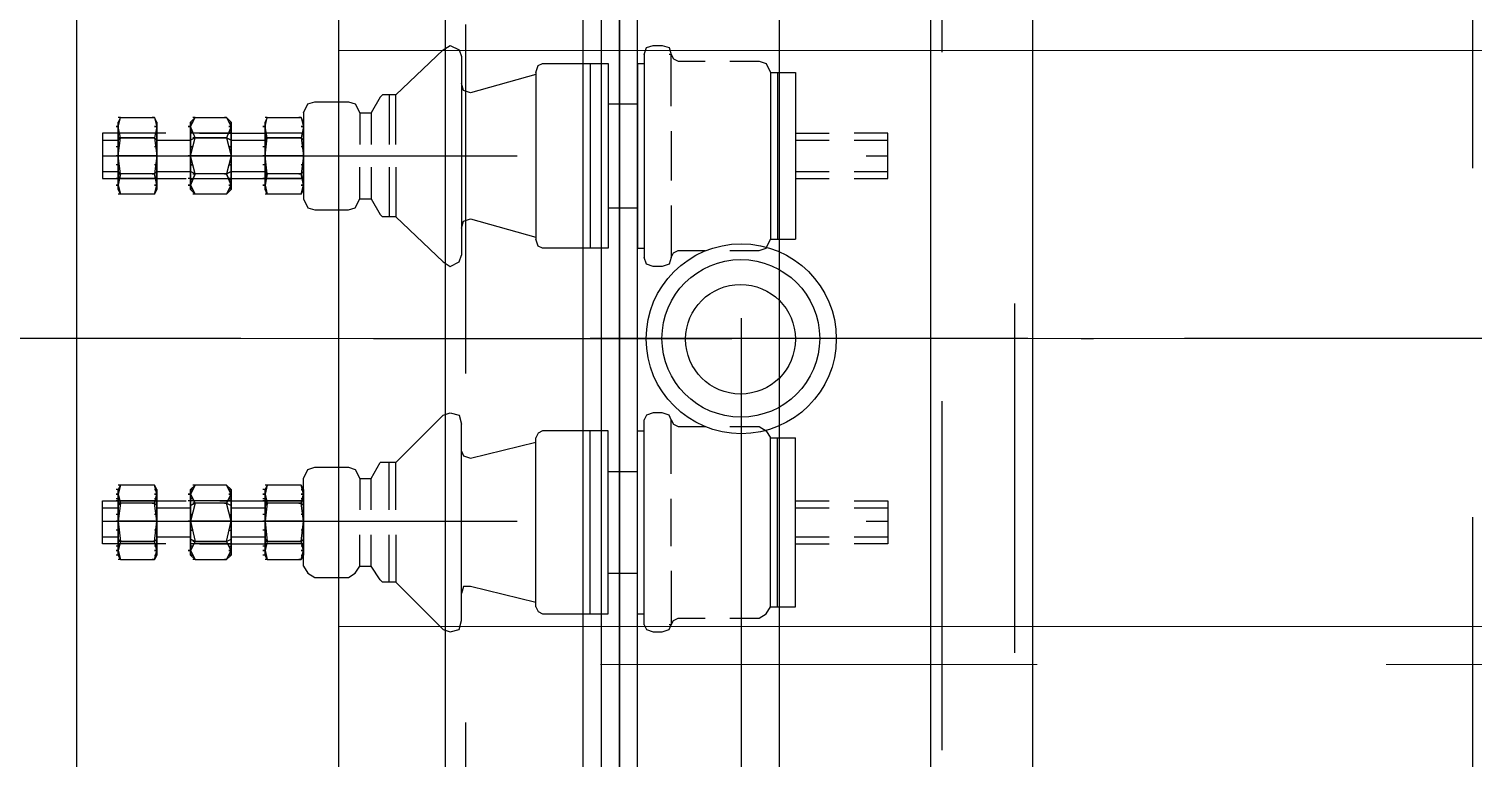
# Model space of a CAD drawing. Header units: metres. Extents: x 531759 to 532310, y 2675082 to 2675319.
# Drawn here: x 532013.5117 to 532013.9251, y 2675213.8782 to 2675214.0872 of the extents above; entities that cross this region are included whole.
import ezdxf

# ---------------------------------------------------------------- set-up
doc = ezdxf.new("R2010")
doc.units = ezdxf.units.M
doc.header["$MEASUREMENT"] = 0
for name, pattern in [('CENTER2', [1.125, 0.75, -0.125, 0.125, -0.125]), ('HIDDEN', [0.375, 0.25, -0.125]), ('PDF_IMPORT', [1, 0.8, -0.2])]:
    doc.linetypes.add(name, pattern=pattern)
doc.layers.add('IDT', color=7, linetype='Continuous')

# ---------------------------------------------------------------- blocks, each defined once
blk = doc.blocks.new('IDT')
at = {"layer": 'IDT', "color": 7}
blk.add_line((27.40598, 20.86041), (27.40598, 21.66041), dxfattribs=at)
at = {"layer": 'IDT', "color": 0, "linetype": 'PDF_IMPORT', "lineweight": 25, "ltscale": 0.153333}
blk.add_line((27.0063, 20.86626), (27.0063, 21.65456), dxfattribs=at)
at = {"layer": 'IDT', "color": 0, "lineweight": 25}
for p, q in [((27.20467, 21.62419), (27.20467, 20.89662)), ((27.16138, 21.5809), (27.16138, 20.93992)), ((27.24538, 21.5053), (27.24538, 21.01616)), ((27.25055, 21.01616), (27.25055, 21.5053)), ((27.25055, 21.5053), (27.25055, 21.01616)), ((27.25572, 21.01616), (27.25572, 21.5053)), ((27.25572, 21.01616), (27.25572, 21.5053)), ((27.26089, 21.5053), (27.26089, 21.01616)), ((27.16138, 21.47364), (27.16138, 21.04718)), ((27.1323, 21.05041), (27.1323, 21.47041)), ((27.3003, 21.47041), (27.3003, 21.05041)), ((27.23633, 21.34376), (27.23569, 21.34247)), ((27.23827, 21.34441), (27.23633, 21.34376)), ((27.24086, 21.34441), (27.23827, 21.34441)), ((27.24279, 21.34376), (27.24086, 21.34441)), ((27.24344, 21.34247), (27.24279, 21.34376)), ((27.29642, 21.34376), (27.29578, 21.34118)), ((27.29901, 21.34441), (27.29642, 21.34376)), ((27.30095, 21.34376), (27.29901, 21.34441)), ((27.31452, 21.33019), (27.30095, 21.34376)), ((27.20855, 21.33924), (27.20726, 21.3373)), ((27.21049, 21.34053), (27.20855, 21.33924)), ((27.21889, 21.34053), (27.21049, 21.34053)), ((27.23375, 21.34053), (27.22599, 21.34053)), ((27.23504, 21.34118), (27.23375, 21.34053)), ((27.23569, 21.34247), (27.23504, 21.34118)), ((27.23569, 21.34247), (27.23633, 21.34247)), ((27.23569, 21.32696), (27.23569, 21.34247)), ((27.24538, 21.33924), (27.24344, 21.33924)), ((27.27252, 21.33924), (27.25378, 21.33924)), ((27.27381, 21.33859), (27.27252, 21.33924)), ((27.20726, 21.3373), (27.20015, 21.3373)), ((27.27446, 21.3373), (27.27381, 21.33859)), ((27.27446, 21.33601), (27.29319, 21.33149)), ((27.29319, 21.33149), (27.29513, 21.33149)), ((27.29513, 21.33149), (27.29578, 21.33342)), ((27.25378, 21.32761), (27.24538, 21.32761)), ((27.31452, 21.31662), (27.31452, 21.33019)), ((27.31452, 21.33019), (27.31839, 21.33019)), ((27.31646, 21.33019), (27.31646, 21.31662)), ((27.31839, 21.33019), (27.31904, 21.32955)), ((27.31904, 21.32955), (27.32162, 21.32567)), ((27.32615, 21.32761), (27.32486, 21.32567)), ((27.32809, 21.3289), (27.32615, 21.32761)), ((27.33778, 21.3289), (27.32809, 21.3289)), ((27.33972, 21.32761), (27.33778, 21.3289)), ((27.34101, 21.32567), (27.33972, 21.32761)), ((27.32162, 21.32567), (27.32162, 21.31662)), ((27.32486, 21.32567), (27.32162, 21.32567)), ((27.32486, 21.32567), (27.32486, 21.31662)), ((27.34101, 21.32567), (27.34101, 21.31662)), ((27.34101, 21.32244), (27.34166, 21.32373)), ((27.34166, 21.32373), (27.34101, 21.32115)), ((27.34166, 21.32373), (27.34101, 21.32115)), ((27.34166, 21.32244), (27.34101, 21.32244)), ((27.34101, 21.32115), (27.34101, 21.32244)), ((27.34101, 21.32244), (27.34101, 21.32115)), ((27.35135, 21.32373), (27.34166, 21.32373)), ((27.34166, 21.32373), (27.3423, 21.32373)), ((27.35199, 21.32115), (27.35135, 21.32373)), ((27.35199, 21.32115), (27.35135, 21.32373)), ((27.35135, 21.32373), (27.35199, 21.32244)), ((27.35135, 21.32373), (27.35199, 21.32373)), ((27.35199, 21.32244), (27.35264, 21.32244)), ((27.35199, 21.32115), (27.35199, 21.32244)), ((27.35199, 21.32244), (27.35199, 21.32115)), ((27.36169, 21.32244), (27.36298, 21.32373)), ((27.36298, 21.32373), (27.36169, 21.32115)), ((27.36298, 21.32373), (27.36169, 21.32115)), ((27.36169, 21.32244), (27.36233, 21.32244)), ((27.36233, 21.32244), (27.36169, 21.32244)), ((27.36169, 21.32115), (27.36169, 21.32244)), ((27.36169, 21.32244), (27.36169, 21.32115)), ((27.37202, 21.32373), (27.36298, 21.32373)), ((27.36298, 21.32373), (27.36362, 21.32373)), ((27.37332, 21.32115), (27.37202, 21.32373)), ((27.37332, 21.32115), (27.37202, 21.32373)), ((27.37202, 21.32373), (27.37332, 21.32244)), ((27.37202, 21.32373), (27.37267, 21.32373)), ((27.37332, 21.32244), (27.37267, 21.32244)), ((27.37267, 21.32244), (27.37332, 21.32244)), ((27.37332, 21.32115), (27.37332, 21.32244)), ((27.37332, 21.32244), (27.37332, 21.32115)), ((27.38301, 21.32244), (27.38365, 21.32373)), ((27.38365, 21.32373), (27.38301, 21.32115)), ((27.38365, 21.32373), (27.38301, 21.32115)), ((27.38366, 21.32244), (27.38301, 21.32244)), ((27.38301, 21.32115), (27.38301, 21.32244)), ((27.38301, 21.32244), (27.38301, 21.32115)), ((27.38365, 21.32373), (27.3843, 21.32373)), ((27.39335, 21.32373), (27.38365, 21.32373)), ((27.39399, 21.32115), (27.39335, 21.32373)), ((27.39399, 21.32115), (27.39335, 21.32373)), ((27.39335, 21.32373), (27.39399, 21.32244)), ((27.39335, 21.32373), (27.39399, 21.32373)), ((27.39399, 21.32244), (27.39464, 21.32244)), ((27.39399, 21.32115), (27.39399, 21.32244)), ((27.39399, 21.32244), (27.39399, 21.32115)), ((27.17366, 21.30693), (27.17366, 21.31921)), ((27.17366, 21.31921), (27.18335, 21.31921)), ((27.20015, 21.31921), (27.19046, 21.31921)), ((27.23569, 21.31986), (27.23569, 21.30629)), ((27.34101, 21.32115), (27.34166, 21.31856)), ((27.34101, 21.32115), (27.34166, 21.31856)), ((27.34101, 21.31792), (27.34101, 21.32115)), ((27.34101, 21.32115), (27.34101, 21.31792)), ((27.34166, 21.32115), (27.34101, 21.32115)), ((27.34101, 21.32115), (27.34166, 21.32115)), ((27.34101, 21.31986), (27.34166, 21.31986)), ((27.34101, 21.31986), (27.34166, 21.31986)), ((27.34101, 21.31921), (27.34101, 21.31856)), ((27.34101, 21.31856), (27.34101, 21.31921)), ((27.34101, 21.31921), (27.35199, 21.31921)), ((27.34166, 21.31856), (27.34101, 21.31275)), ((27.34166, 21.31856), (27.34101, 21.31275)), ((27.34101, 21.31856), (27.34101, 21.31598)), ((27.34101, 21.31598), (27.34101, 21.31856)), ((27.34166, 21.31856), (27.34101, 21.31792)), ((27.34166, 21.31856), (27.34101, 21.31792)), ((27.34166, 21.31856), (27.35135, 21.31856)), ((27.35135, 21.31856), (27.34166, 21.31856)), ((27.3423, 21.31856), (27.34166, 21.31856)), ((27.34166, 21.31856), (27.3423, 21.31856)), ((27.35135, 21.31856), (27.35199, 21.32115)), ((27.35135, 21.31856), (27.35199, 21.32115)), ((27.35199, 21.31275), (27.35135, 21.31856)), ((27.35199, 21.31275), (27.35135, 21.31856)), ((27.35199, 21.31792), (27.35135, 21.31856)), ((27.35135, 21.31856), (27.35199, 21.31792)), ((27.35135, 21.31856), (27.35199, 21.31856)), ((27.35135, 21.31856), (27.35199, 21.31856)), ((27.35199, 21.32115), (27.35199, 21.31792)), ((27.35199, 21.31792), (27.35199, 21.32115)), ((27.35264, 21.32115), (27.35199, 21.32115)), ((27.35199, 21.32115), (27.35264, 21.32115)), ((27.35199, 21.31986), (27.35264, 21.31986)), ((27.35199, 21.31986), (27.35264, 21.31986)), ((27.37073, 21.31921), (27.35199, 21.31921)), ((27.35199, 21.31856), (27.35199, 21.31921)), ((27.35199, 21.31921), (27.35199, 21.31856)), ((27.35199, 21.31598), (27.35199, 21.31856)), ((27.35199, 21.31856), (27.35199, 21.31598)), ((27.36169, 21.32115), (27.36298, 21.31856)), ((27.36169, 21.32115), (27.36298, 21.31856)), ((27.36169, 21.31792), (27.36169, 21.32115)), ((27.36169, 21.32115), (27.36169, 21.31792)), ((27.36233, 21.32115), (27.36169, 21.32115)), ((27.36169, 21.32115), (27.36233, 21.32115)), ((27.36233, 21.31986), (27.36169, 21.31986)), ((27.36233, 21.31986), (27.36169, 21.31986)), ((27.36169, 21.31921), (27.36169, 21.31856)), ((27.36169, 21.31856), (27.36169, 21.31921)), ((27.36169, 21.31921), (27.37332, 21.31921)), ((27.36298, 21.31856), (27.36169, 21.31275)), ((27.36298, 21.31856), (27.36169, 21.31275)), ((27.36169, 21.31856), (27.36169, 21.31598)), ((27.36169, 21.31598), (27.36169, 21.31856)), ((27.36298, 21.31856), (27.36169, 21.31792)), ((27.36298, 21.31856), (27.36169, 21.31792)), ((27.36298, 21.31856), (27.37202, 21.31856)), ((27.37202, 21.31856), (27.36298, 21.31856)), ((27.36362, 21.31856), (27.36298, 21.31856)), ((27.36298, 21.31856), (27.36362, 21.31856)), ((27.37202, 21.31856), (27.37332, 21.32115)), ((27.37202, 21.31856), (27.37332, 21.32115)), ((27.37332, 21.31275), (27.37202, 21.31856)), ((27.37332, 21.31275), (27.37202, 21.31856)), ((27.37332, 21.31792), (27.37202, 21.31856)), ((27.37202, 21.31856), (27.37332, 21.31792)), ((27.37202, 21.31856), (27.37267, 21.31856)), ((27.37202, 21.31856), (27.37267, 21.31856)), ((27.37267, 21.31986), (27.37332, 21.31986)), ((27.37267, 21.31986), (27.37332, 21.31986)), ((27.37332, 21.32115), (27.37332, 21.31792)), ((27.37332, 21.31792), (27.37332, 21.32115)), ((27.37396, 21.32115), (27.37332, 21.32115)), ((27.37332, 21.32115), (27.37396, 21.32115)), ((27.37332, 21.31856), (27.37332, 21.31921)), ((27.37332, 21.31921), (27.37332, 21.31856)), ((27.37332, 21.31598), (27.37332, 21.31856)), ((27.37332, 21.31856), (27.37332, 21.31598)), ((27.38042, 21.31921), (27.39852, 21.31921)), ((27.38301, 21.32115), (27.38365, 21.31856)), ((27.38301, 21.32115), (27.38365, 21.31856)), ((27.38301, 21.31792), (27.38301, 21.32115)), ((27.38301, 21.32115), (27.38301, 21.31792)), ((27.38365, 21.32115), (27.38301, 21.32115)), ((27.38301, 21.32115), (27.38365, 21.32115)), ((27.38301, 21.31986), (27.38365, 21.31986)), ((27.38301, 21.31986), (27.38366, 21.31986)), ((27.38301, 21.31921), (27.38301, 21.31856)), ((27.38301, 21.31856), (27.38301, 21.31921)), ((27.38301, 21.31921), (27.39399, 21.31921)), ((27.38365, 21.31856), (27.38301, 21.31275)), ((27.38365, 21.31856), (27.38301, 21.31275)), ((27.38301, 21.31856), (27.38301, 21.31598)), ((27.38301, 21.31598), (27.38301, 21.31856)), ((27.38365, 21.31856), (27.38301, 21.31792)), ((27.38366, 21.31856), (27.38301, 21.31792)), ((27.3843, 21.31856), (27.38365, 21.31856)), ((27.38365, 21.31856), (27.3843, 21.31856)), ((27.38365, 21.31856), (27.39335, 21.31856)), ((27.39335, 21.31856), (27.38365, 21.31856)), ((27.39335, 21.31856), (27.39399, 21.32115)), ((27.39335, 21.31856), (27.39399, 21.32115)), ((27.39399, 21.31275), (27.39335, 21.31856)), ((27.39399, 21.31275), (27.39335, 21.31856)), ((27.39399, 21.31792), (27.39335, 21.31856)), ((27.39335, 21.31856), (27.39399, 21.31792)), ((27.39335, 21.31856), (27.39399, 21.31856)), ((27.39335, 21.31856), (27.39399, 21.31856)), ((27.39399, 21.32115), (27.39399, 21.31792)), ((27.39399, 21.31792), (27.39399, 21.32115)), ((27.39464, 21.32115), (27.39399, 21.32115)), ((27.39399, 21.32115), (27.39464, 21.32115)), ((27.39399, 21.31986), (27.39464, 21.31986)), ((27.39399, 21.31986), (27.39464, 21.31986)), ((27.39399, 21.31856), (27.39399, 21.31921)), ((27.39399, 21.31921), (27.39399, 21.31856)), ((27.39399, 21.31598), (27.39399, 21.31856)), ((27.39399, 21.31856), (27.39399, 21.31598)), ((27.39852, 21.31921), (27.39852, 21.30693)), ((27.18335, 21.31727), (27.17366, 21.31727)), ((27.20015, 21.31727), (27.19046, 21.31727)), ((27.34101, 21.31275), (27.34101, 21.31792)), ((27.34101, 21.31792), (27.34101, 21.31275)), ((27.34101, 21.31598), (27.34101, 21.31275)), ((27.34101, 21.31275), (27.34101, 21.31598)), ((27.34101, 21.31533), (27.34166, 21.31533)), ((27.34101, 21.31533), (27.34166, 21.31533)), ((27.35199, 21.31792), (27.35199, 21.31275)), ((27.35199, 21.31275), (27.35199, 21.31792)), ((27.36169, 21.31727), (27.35199, 21.31727)), ((27.35199, 21.31275), (27.35199, 21.31598)), ((27.35199, 21.31598), (27.35199, 21.31275)), ((27.35199, 21.31533), (27.35264, 21.31533)), ((27.36169, 21.31275), (27.36169, 21.31792)), ((27.36169, 21.31792), (27.36169, 21.31275)), ((27.36169, 21.31598), (27.36169, 21.31275)), ((27.36169, 21.31275), (27.36169, 21.31598)), ((27.36233, 21.31533), (27.36169, 21.31533)), ((27.36233, 21.31533), (27.36169, 21.31533)), ((27.37267, 21.31533), (27.37332, 21.31533)), ((27.37332, 21.31533), (27.37267, 21.31533)), ((27.37332, 21.31792), (27.37332, 21.31275)), ((27.37332, 21.31275), (27.37332, 21.31792)), ((27.38301, 21.31727), (27.37332, 21.31727)), ((27.37332, 21.31275), (27.37332, 21.31598)), ((27.37332, 21.31598), (27.37332, 21.31275)), ((27.38301, 21.31275), (27.38301, 21.31792)), ((27.38301, 21.31792), (27.38301, 21.31275)), ((27.38301, 21.31598), (27.38301, 21.31275)), ((27.38301, 21.31275), (27.38301, 21.31598)), ((27.38301, 21.31533), (27.38365, 21.31533)), ((27.38301, 21.31533), (27.38366, 21.31533)), ((27.39399, 21.31792), (27.39399, 21.31275)), ((27.39399, 21.31275), (27.39399, 21.31792)), ((27.39852, 21.31727), (27.39399, 21.31727)), ((27.39399, 21.31275), (27.39399, 21.31598)), ((27.39399, 21.31598), (27.39399, 21.31275)), ((27.39399, 21.31533), (27.39464, 21.31533)), ((27.34101, 21.31275), (27.34166, 21.30758)), ((27.34101, 21.31275), (27.34166, 21.30758)), ((27.34101, 21.31275), (27.34101, 21.30822)), ((27.34101, 21.30822), (27.34101, 21.31275)), ((27.34101, 21.31275), (27.34101, 21.31016)), ((27.34101, 21.31016), (27.34101, 21.31275)), ((27.35199, 21.31275), (27.34101, 21.31275)), ((27.34101, 21.31275), (27.35199, 21.31275)), ((27.34166, 21.31275), (27.34101, 21.31275)), ((27.34101, 21.31275), (27.34166, 21.31275)), ((27.34101, 21.31081), (27.34166, 21.31081)), ((27.34101, 21.31081), (27.34166, 21.31081)), ((27.34101, 21.31016), (27.34101, 21.30758)), ((27.34101, 21.30758), (27.34101, 21.31016)), ((27.35135, 21.30758), (27.35199, 21.31275)), ((27.35135, 21.30758), (27.35199, 21.31275)), ((27.35199, 21.31275), (27.35199, 21.30822)), ((27.35199, 21.30822), (27.35199, 21.31275)), ((27.35199, 21.31016), (27.35199, 21.31275)), ((27.35199, 21.31275), (27.35199, 21.31016)), ((27.35199, 21.31275), (27.35264, 21.31275)), ((27.35199, 21.31081), (27.35264, 21.31081)), ((27.35199, 21.30758), (27.35199, 21.31016)), ((27.35199, 21.31016), (27.35199, 21.30758)), ((27.36169, 21.31275), (27.36298, 21.30758)), ((27.36169, 21.31275), (27.36298, 21.30758)), ((27.36169, 21.31275), (27.36169, 21.30822)), ((27.36169, 21.30822), (27.36169, 21.31275)), ((27.36169, 21.31275), (27.36169, 21.31016)), ((27.36169, 21.31016), (27.36169, 21.31275)), ((27.37332, 21.31275), (27.36169, 21.31275)), ((27.36169, 21.31275), (27.37332, 21.31275)), ((27.36233, 21.31275), (27.36169, 21.31275)), ((27.36169, 21.31275), (27.36233, 21.31275)), ((27.36233, 21.31081), (27.36169, 21.31081)), ((27.36233, 21.31081), (27.36169, 21.31081)), ((27.36169, 21.31016), (27.36169, 21.30758)), ((27.36169, 21.30758), (27.36169, 21.31016)), ((27.37202, 21.30758), (27.37332, 21.31275)), ((27.37202, 21.30758), (27.37332, 21.31275)), ((27.37267, 21.31081), (27.37332, 21.31081)), ((27.37332, 21.31081), (27.37267, 21.31081)), ((27.37332, 21.31275), (27.37332, 21.30822)), ((27.37332, 21.30822), (27.37332, 21.31275)), ((27.37332, 21.31016), (27.37332, 21.31275)), ((27.37332, 21.31275), (27.37332, 21.31016)), ((27.37332, 21.31275), (27.37396, 21.31275)), ((27.37332, 21.30758), (27.37332, 21.31016)), ((27.37332, 21.31016), (27.37332, 21.30758)), ((27.38301, 21.31275), (27.38365, 21.30758)), ((27.38301, 21.31275), (27.38365, 21.30758)), ((27.38301, 21.31275), (27.38301, 21.30822)), ((27.38301, 21.30822), (27.38301, 21.31275)), ((27.38301, 21.31275), (27.38301, 21.31016)), ((27.38301, 21.31016), (27.38301, 21.31275)), ((27.39399, 21.31275), (27.38301, 21.31275)), ((27.38301, 21.31275), (27.39399, 21.31275)), ((27.38365, 21.31275), (27.38301, 21.31275)), ((27.38301, 21.31275), (27.38365, 21.31275)), ((27.38301, 21.31081), (27.38365, 21.31081)), ((27.38301, 21.31081), (27.38366, 21.31081)), ((27.38301, 21.31016), (27.38301, 21.30758)), ((27.38301, 21.30758), (27.38301, 21.31016)), ((27.39335, 21.30758), (27.39399, 21.31275)), ((27.39335, 21.30758), (27.39399, 21.31275)), ((27.39399, 21.31275), (27.39399, 21.30822)), ((27.39399, 21.30822), (27.39399, 21.31275)), ((27.39399, 21.31016), (27.39399, 21.31275)), ((27.39399, 21.31275), (27.39399, 21.31016)), ((27.39399, 21.31275), (27.39464, 21.31275)), ((27.39399, 21.31081), (27.39464, 21.31081)), ((27.39399, 21.30758), (27.39399, 21.31016)), ((27.39399, 21.31016), (27.39399, 21.30758)), ((27.18335, 21.30887), (27.17366, 21.30887)), ((27.18335, 21.30693), (27.17366, 21.30693)), ((27.20015, 21.30887), (27.19046, 21.30887)), ((27.20015, 21.30693), (27.19046, 21.30693)), ((27.31452, 21.30952), (27.31452, 21.29595)), ((27.31646, 21.30952), (27.31646, 21.29595)), ((27.32162, 21.30952), (27.32162, 21.30047)), ((27.32486, 21.30047), (27.32486, 21.30952)), ((27.34101, 21.30952), (27.34101, 21.30047)), ((27.34101, 21.30822), (27.34101, 21.30499)), ((27.34101, 21.30499), (27.34101, 21.30822)), ((27.34166, 21.30758), (27.34101, 21.30822)), ((27.34166, 21.30758), (27.34101, 21.30822)), ((27.34166, 21.30758), (27.34101, 21.30499)), ((27.34101, 21.30499), (27.34166, 21.30758)), ((27.34101, 21.30758), (27.34101, 21.30693)), ((27.34101, 21.30693), (27.34101, 21.30758)), ((27.36492, 21.30693), (27.34101, 21.30693)), ((27.34101, 21.30693), (27.35199, 21.30693)), ((27.34101, 21.30693), (27.34166, 21.30693)), ((27.34101, 21.30629), (27.34166, 21.30629)), ((27.34101, 21.30629), (27.34166, 21.30629)), ((27.34166, 21.30758), (27.35135, 21.30758)), ((27.34166, 21.30758), (27.35135, 21.30758)), ((27.3423, 21.30758), (27.34166, 21.30758)), ((27.34166, 21.30758), (27.3423, 21.30758)), ((27.35199, 21.30822), (27.35135, 21.30758)), ((27.35135, 21.30758), (27.35199, 21.30822)), ((27.35199, 21.30499), (27.35135, 21.30758)), ((27.35135, 21.30758), (27.35199, 21.30499)), ((27.35135, 21.30758), (27.35199, 21.30758)), ((27.36169, 21.30887), (27.35199, 21.30887)), ((27.35199, 21.30822), (27.35199, 21.30499)), ((27.35199, 21.30499), (27.35199, 21.30822)), ((27.35199, 21.30693), (27.35199, 21.30758)), ((27.35199, 21.30758), (27.35199, 21.30693)), ((27.35199, 21.30693), (27.35264, 21.30693)), ((27.35199, 21.30629), (27.35264, 21.30629)), ((27.35199, 21.30629), (27.35264, 21.30629)), ((27.36169, 21.30822), (27.36169, 21.30499)), ((27.36169, 21.30499), (27.36169, 21.30822)), ((27.36298, 21.30758), (27.36169, 21.30822)), ((27.36298, 21.30758), (27.36169, 21.30822)), ((27.36298, 21.30758), (27.36169, 21.30499)), ((27.36169, 21.30499), (27.36298, 21.30758)), ((27.36169, 21.30758), (27.36169, 21.30693)), ((27.36169, 21.30693), (27.36169, 21.30758)), ((27.36169, 21.30693), (27.37332, 21.30693)), ((27.36169, 21.30693), (27.36233, 21.30693)), ((27.36233, 21.30629), (27.36169, 21.30629)), ((27.36233, 21.30629), (27.36169, 21.30629)), ((27.36298, 21.30758), (27.37202, 21.30758)), ((27.36298, 21.30758), (27.37202, 21.30758)), ((27.36362, 21.30758), (27.36298, 21.30758)), ((27.36298, 21.30758), (27.36362, 21.30758)), ((27.37332, 21.30822), (27.37202, 21.30758)), ((27.37202, 21.30758), (27.37332, 21.30822)), ((27.37332, 21.30499), (27.37202, 21.30758)), ((27.37202, 21.30758), (27.37332, 21.30499)), ((27.37202, 21.30758), (27.37267, 21.30758)), ((27.37267, 21.30629), (27.37332, 21.30629)), ((27.37267, 21.30629), (27.37332, 21.30629)), ((27.38301, 21.30887), (27.37332, 21.30887)), ((27.37332, 21.30822), (27.37332, 21.30499)), ((27.37332, 21.30499), (27.37332, 21.30822)), ((27.37332, 21.30693), (27.37332, 21.30758)), ((27.37332, 21.30758), (27.37332, 21.30693)), ((27.37332, 21.30693), (27.37396, 21.30693)), ((27.39852, 21.30693), (27.37461, 21.30693)), ((27.38301, 21.30822), (27.38301, 21.30499)), ((27.38301, 21.30499), (27.38301, 21.30822)), ((27.38365, 21.30758), (27.38301, 21.30822)), ((27.38366, 21.30758), (27.38301, 21.30822)), ((27.38365, 21.30758), (27.38301, 21.30499)), ((27.38301, 21.30499), (27.38365, 21.30758)), ((27.38301, 21.30758), (27.38301, 21.30693)), ((27.38301, 21.30693), (27.38301, 21.30758)), ((27.38301, 21.30693), (27.39399, 21.30693)), ((27.38301, 21.30693), (27.38365, 21.30693)), ((27.38301, 21.30629), (27.38365, 21.30629)), ((27.38301, 21.30629), (27.38366, 21.30629)), ((27.3843, 21.30758), (27.38365, 21.30758)), ((27.38365, 21.30758), (27.3843, 21.30758)), ((27.38365, 21.30758), (27.39335, 21.30758)), ((27.38365, 21.30758), (27.39335, 21.30758)), ((27.39399, 21.30822), (27.39335, 21.30758)), ((27.39335, 21.30758), (27.39399, 21.30822)), ((27.39399, 21.30499), (27.39335, 21.30758)), ((27.39335, 21.30758), (27.39399, 21.30499)), ((27.39335, 21.30758), (27.39399, 21.30758)), ((27.39852, 21.30887), (27.39399, 21.30887)), ((27.39399, 21.30822), (27.39399, 21.30499)), ((27.39399, 21.30499), (27.39399, 21.30822)), ((27.39399, 21.30693), (27.39399, 21.30758)), ((27.39399, 21.30758), (27.39399, 21.30693)), ((27.39399, 21.30693), (27.39464, 21.30693)), ((27.39399, 21.30629), (27.39464, 21.30629)), ((27.39399, 21.30629), (27.39464, 21.30629)), ((27.34101, 21.30499), (27.34166, 21.30241)), ((27.34166, 21.30241), (27.34101, 21.30499)), ((27.34101, 21.30499), (27.34101, 21.3037)), ((27.34101, 21.3037), (27.34101, 21.30499)), ((27.34166, 21.30499), (27.34101, 21.30499)), ((27.34101, 21.30499), (27.34166, 21.30499)), ((27.34166, 21.3037), (27.34101, 21.3037)), ((27.34101, 21.3037), (27.34166, 21.30241)), ((27.34166, 21.30241), (27.35135, 21.30241)), ((27.34166, 21.30241), (27.3423, 21.30241)), ((27.35135, 21.30241), (27.35199, 21.30499)), ((27.35199, 21.30499), (27.35135, 21.30241)), ((27.35135, 21.30241), (27.35199, 21.3037)), ((27.35135, 21.30241), (27.35199, 21.30241)), ((27.35199, 21.30499), (27.35199, 21.3037)), ((27.35199, 21.3037), (27.35199, 21.30499)), ((27.35264, 21.30499), (27.35199, 21.30499)), ((27.35199, 21.30499), (27.35264, 21.30499)), ((27.35199, 21.3037), (27.35264, 21.3037)), ((27.36169, 21.30499), (27.36298, 21.30241)), ((27.36298, 21.30241), (27.36169, 21.30499)), ((27.36169, 21.30499), (27.36169, 21.3037)), ((27.36169, 21.3037), (27.36169, 21.30499)), ((27.36233, 21.30499), (27.36169, 21.30499)), ((27.36169, 21.30499), (27.36233, 21.30499)), ((27.36169, 21.3037), (27.36233, 21.3037)), ((27.36233, 21.3037), (27.36169, 21.3037)), ((27.36169, 21.3037), (27.36298, 21.30241)), ((27.36298, 21.30241), (27.37202, 21.30241)), ((27.36298, 21.30241), (27.36362, 21.30241)), ((27.37202, 21.30241), (27.37332, 21.30499)), ((27.37332, 21.30499), (27.37202, 21.30241)), ((27.37202, 21.30241), (27.37332, 21.3037)), ((27.37202, 21.30241), (27.37267, 21.30241)), ((27.37332, 21.3037), (27.37267, 21.3037)), ((27.37267, 21.3037), (27.37332, 21.3037)), ((27.37332, 21.30499), (27.37332, 21.3037)), ((27.37332, 21.3037), (27.37332, 21.30499)), ((27.37396, 21.30499), (27.37332, 21.30499)), ((27.37332, 21.30499), (27.37396, 21.30499)), ((27.38301, 21.30499), (27.38365, 21.30241)), ((27.38365, 21.30241), (27.38301, 21.30499)), ((27.38301, 21.30499), (27.38301, 21.3037)), ((27.38301, 21.3037), (27.38301, 21.30499)), ((27.38365, 21.30499), (27.38301, 21.30499)), ((27.38301, 21.30499), (27.38365, 21.30499)), ((27.38366, 21.3037), (27.38301, 21.3037)), ((27.38301, 21.3037), (27.38365, 21.30241)), ((27.38365, 21.30241), (27.3843, 21.30241)), ((27.38365, 21.30241), (27.39335, 21.30241)), ((27.39335, 21.30241), (27.39399, 21.30499)), ((27.39399, 21.30499), (27.39335, 21.30241)), ((27.39335, 21.30241), (27.39399, 21.3037)), ((27.39335, 21.30241), (27.39399, 21.30241)), ((27.39399, 21.30499), (27.39399, 21.3037)), ((27.39399, 21.3037), (27.39399, 21.30499)), ((27.39464, 21.30499), (27.39399, 21.30499)), ((27.39399, 21.30499), (27.39464, 21.30499)), ((27.39399, 21.3037), (27.39464, 21.3037)), ((27.23569, 21.29918), (27.23569, 21.28367)), ((27.25378, 21.29853), (27.24538, 21.29853)), ((27.32162, 21.30047), (27.31904, 21.29595)), ((27.32486, 21.30047), (27.32162, 21.30047)), ((27.32615, 21.29789), (27.32486, 21.30047)), ((27.32809, 21.29724), (27.32615, 21.29789)), ((27.33972, 21.29789), (27.33778, 21.29724)), ((27.34101, 21.30047), (27.33972, 21.29789)), ((27.29319, 21.29466), (27.27446, 21.29013)), ((27.29513, 21.29401), (27.29319, 21.29466)), ((27.29578, 21.29272), (27.29513, 21.29401)), ((27.31452, 21.29595), (27.30095, 21.28238)), ((27.31452, 21.29595), (27.31839, 21.29595)), ((27.31839, 21.29595), (27.31904, 21.29595)), ((27.33778, 21.29724), (27.32809, 21.29724)), ((27.20726, 21.28884), (27.20015, 21.28884)), ((27.20855, 21.2869), (27.20726, 21.28884)), ((27.21049, 21.28561), (27.20855, 21.2869)), ((27.21889, 21.28561), (27.21049, 21.28561)), ((27.23375, 21.28561), (27.22599, 21.28561)), ((27.23504, 21.28496), (27.23375, 21.28561)), ((27.24538, 21.2869), (27.24344, 21.2869)), ((27.25378, 21.2869), (27.27252, 21.2869)), ((27.27252, 21.2869), (27.27381, 21.28755)), ((27.27381, 21.28755), (27.27446, 21.28884)), ((27.23569, 21.28367), (27.23504, 21.28496)), ((27.23569, 21.28367), (27.23633, 21.28238)), ((27.23633, 21.28238), (27.23827, 21.28173)), ((27.23827, 21.28173), (27.24086, 21.28173)), ((27.24086, 21.28173), (27.24279, 21.28238)), ((27.24279, 21.28238), (27.24344, 21.28367)), ((27.29642, 21.28238), (27.29578, 21.28496)), ((27.29901, 21.28173), (27.29642, 21.28238)), ((27.30095, 21.28238), (27.29901, 21.28173)), ((27.23633, 21.23909), (27.23827, 21.23973)), ((27.23827, 21.23973), (27.24086, 21.23973)), ((27.24086, 21.23973), (27.24279, 21.23909)), ((27.29901, 21.23973), (27.29642, 21.23844)), ((27.30095, 21.23844), (27.29901, 21.23973)), ((27.23504, 21.23586), (27.23375, 21.23521)), ((27.23569, 21.23715), (27.23504, 21.23586)), ((27.23569, 21.23715), (27.23633, 21.23909)), ((27.23569, 21.22229), (27.23569, 21.23715)), ((27.24279, 21.23909), (27.24344, 21.23715)), ((27.29642, 21.23844), (27.29578, 21.2365)), ((27.31452, 21.22552), (27.30095, 21.23844)), ((27.20726, 21.23198), (27.20015, 21.23198)), ((27.20855, 21.23456), (27.20726, 21.23198)), ((27.21049, 21.23521), (27.20855, 21.23456)), ((27.21889, 21.23521), (27.21049, 21.23521)), ((27.23375, 21.23521), (27.22599, 21.23521)), ((27.24538, 21.23456), (27.24344, 21.23456)), ((27.25378, 21.23456), (27.27252, 21.23456)), ((27.27252, 21.23456), (27.27381, 21.23392)), ((27.27381, 21.23392), (27.27446, 21.23198)), ((27.29319, 21.22616), (27.27446, 21.23133)), ((27.29578, 21.22875), (27.29513, 21.22681)), ((27.29513, 21.22681), (27.29319, 21.22616)), ((27.31452, 21.2113), (27.31452, 21.22552)), ((27.31452, 21.22552), (27.31839, 21.22552)), ((27.31646, 21.2113), (27.31646, 21.22552)), ((27.31839, 21.22552), (27.31904, 21.22487)), ((27.32162, 21.22035), (27.31904, 21.22487)), ((27.32809, 21.22358), (27.32615, 21.22293)), ((27.33778, 21.22358), (27.32809, 21.22358)), ((27.33972, 21.22293), (27.33778, 21.22358)), ((27.25378, 21.22293), (27.24538, 21.22293)), ((27.32162, 21.2113), (27.32162, 21.22035)), ((27.32486, 21.22035), (27.32162, 21.22035)), ((27.32615, 21.22293), (27.32486, 21.22035)), ((27.32486, 21.22035), (27.32486, 21.2113)), ((27.34101, 21.22035), (27.33972, 21.22293)), ((27.34101, 21.2113), (27.34101, 21.22035)), ((27.34101, 21.21647), (27.34166, 21.21906)), ((27.34101, 21.21776), (27.34166, 21.21906)), ((27.34166, 21.21906), (27.34101, 21.21647)), ((27.34166, 21.21906), (27.35135, 21.21906)), ((27.34166, 21.21906), (27.3423, 21.21906)), ((27.35135, 21.21906), (27.35199, 21.21647)), ((27.35199, 21.21647), (27.35135, 21.21906)), ((27.35135, 21.21906), (27.35199, 21.21776)), ((27.35135, 21.21906), (27.35199, 21.21906)), ((27.36169, 21.21647), (27.36298, 21.21906)), ((27.36298, 21.21906), (27.36169, 21.21647)), ((27.36298, 21.21906), (27.36169, 21.21776)), ((27.36298, 21.21906), (27.37202, 21.21906)), ((27.36298, 21.21906), (27.36362, 21.21906)), ((27.37202, 21.21906), (27.37332, 21.21647)), ((27.37332, 21.21647), (27.37202, 21.21906)), ((27.37202, 21.21906), (27.37332, 21.21776)), ((27.37202, 21.21906), (27.37267, 21.21906)), ((27.38301, 21.21647), (27.38365, 21.21906)), ((27.38301, 21.21776), (27.38365, 21.21906)), ((27.38365, 21.21906), (27.38301, 21.21647)), ((27.38365, 21.21906), (27.3843, 21.21906)), ((27.38365, 21.21906), (27.39335, 21.21906)), ((27.39335, 21.21906), (27.39399, 21.21647)), ((27.39399, 21.21647), (27.39335, 21.21906)), ((27.39335, 21.21906), (27.39399, 21.21776)), ((27.39335, 21.21906), (27.39399, 21.21906)), ((27.23569, 21.20096), (27.23569, 21.21518)), ((27.34101, 21.21712), (27.34101, 21.21776)), ((27.34101, 21.21647), (27.34101, 21.21776)), ((27.34101, 21.21776), (27.34101, 21.21647)), ((27.34101, 21.21776), (27.34101, 21.21712)), ((27.34166, 21.21324), (27.34101, 21.21647)), ((27.34101, 21.21647), (27.34166, 21.21324)), ((27.34101, 21.21259), (27.34101, 21.21647)), ((27.34101, 21.21647), (27.34101, 21.21259)), ((27.34166, 21.21647), (27.34101, 21.21647)), ((27.34101, 21.21647), (27.34166, 21.21647)), ((27.34101, 21.21518), (27.34101, 21.21453)), ((27.34101, 21.21518), (27.34101, 21.21453)), ((27.35199, 21.21647), (27.35135, 21.21324)), ((27.35135, 21.21324), (27.35199, 21.21647)), ((27.35199, 21.21776), (27.35199, 21.21712)), ((27.35199, 21.21647), (27.35199, 21.21776)), ((27.35199, 21.21776), (27.35199, 21.21647)), ((27.35199, 21.21776), (27.35199, 21.21712)), ((27.35199, 21.21259), (27.35199, 21.21647)), ((27.35199, 21.21647), (27.35199, 21.21259)), ((27.35264, 21.21647), (27.35199, 21.21647)), ((27.35199, 21.21647), (27.35264, 21.21647)), ((27.35199, 21.21518), (27.35199, 21.21453)), ((27.35199, 21.21518), (27.35199, 21.21453)), ((27.36169, 21.21647), (27.36169, 21.21776)), ((27.36169, 21.21776), (27.36169, 21.21647)), ((27.36169, 21.21712), (27.36233, 21.21776)), ((27.36233, 21.21776), (27.36169, 21.21712)), ((27.36298, 21.21324), (27.36169, 21.21647)), ((27.36169, 21.21647), (27.36298, 21.21324)), ((27.36169, 21.21259), (27.36169, 21.21647)), ((27.36169, 21.21647), (27.36169, 21.21259)), ((27.36233, 21.21647), (27.36169, 21.21647)), ((27.36169, 21.21647), (27.36233, 21.21647)), ((27.36169, 21.21453), (27.36233, 21.21518)), ((27.36233, 21.21518), (27.36169, 21.21453)), ((27.37332, 21.21647), (27.37202, 21.21324)), ((27.37202, 21.21324), (27.37332, 21.21647)), ((27.37332, 21.21712), (27.37267, 21.21776)), ((27.37267, 21.21776), (27.37332, 21.21712)), ((27.37267, 21.21518), (27.37332, 21.21453)), ((27.37267, 21.21518), (27.37332, 21.21453)), ((27.37332, 21.21647), (27.37332, 21.21776)), ((27.37332, 21.21776), (27.37332, 21.21647)), ((27.37332, 21.21259), (27.37332, 21.21647)), ((27.37332, 21.21647), (27.37332, 21.21259)), ((27.37396, 21.21647), (27.37332, 21.21647)), ((27.37332, 21.21647), (27.37396, 21.21647)), ((27.38301, 21.21712), (27.38301, 21.21776)), ((27.38301, 21.21647), (27.38301, 21.21776)), ((27.38301, 21.21776), (27.38301, 21.21647)), ((27.38301, 21.21776), (27.38301, 21.21712)), ((27.38365, 21.21324), (27.38301, 21.21647)), ((27.38301, 21.21647), (27.38365, 21.21324)), ((27.38301, 21.21259), (27.38301, 21.21647)), ((27.38301, 21.21647), (27.38301, 21.21259)), ((27.38365, 21.21647), (27.38301, 21.21647)), ((27.38301, 21.21647), (27.38365, 21.21647)), ((27.38301, 21.21518), (27.38301, 21.21453)), ((27.38301, 21.21518), (27.38301, 21.21453)), ((27.39399, 21.21647), (27.39335, 21.21324)), ((27.39335, 21.21324), (27.39399, 21.21647)), ((27.39399, 21.21776), (27.39399, 21.21712)), ((27.39399, 21.21647), (27.39399, 21.21776)), ((27.39399, 21.21776), (27.39399, 21.21647)), ((27.39399, 21.21776), (27.39399, 21.21712)), ((27.39399, 21.21259), (27.39399, 21.21647)), ((27.39399, 21.21647), (27.39399, 21.21259)), ((27.39464, 21.21647), (27.39399, 21.21647)), ((27.39399, 21.21647), (27.39464, 21.21647)), ((27.39399, 21.21518), (27.39399, 21.21453)), ((27.39399, 21.21518), (27.39399, 21.21453)), ((27.18335, 21.21453), (27.17366, 21.21453)), ((27.17366, 21.21453), (27.17366, 21.20161)), ((27.18335, 21.21259), (27.17366, 21.21259)), ((27.20015, 21.21453), (27.19046, 21.21453)), ((27.20015, 21.21259), (27.19046, 21.21259)), ((27.36492, 21.21453), (27.34101, 21.21453)), ((27.34101, 21.21324), (27.34101, 21.21453)), ((27.34101, 21.21453), (27.34101, 21.21324)), ((27.34101, 21.21453), (27.35199, 21.21453)), ((27.34101, 21.21453), (27.34166, 21.21453)), ((27.34101, 21.20807), (27.34166, 21.21324)), ((27.34101, 21.20807), (27.34166, 21.21324)), ((27.34101, 21.2113), (27.34101, 21.21324)), ((27.34101, 21.21324), (27.34101, 21.2113)), ((27.34166, 21.21324), (27.34101, 21.21259)), ((27.34166, 21.21324), (27.34101, 21.21259)), ((27.34101, 21.20807), (27.34101, 21.21259)), ((27.34101, 21.21259), (27.34101, 21.20807)), ((27.34101, 21.20807), (27.34101, 21.2113)), ((27.34101, 21.2113), (27.34101, 21.20807)), ((27.34101, 21.21066), (27.34166, 21.21066)), ((27.34101, 21.21066), (27.34166, 21.21066)), ((27.34166, 21.21324), (27.35135, 21.21324)), ((27.34166, 21.21324), (27.35135, 21.21324)), ((27.3423, 21.21324), (27.34166, 21.21324)), ((27.34166, 21.21324), (27.3423, 21.21324)), ((27.35135, 21.21324), (27.35199, 21.20807)), ((27.35135, 21.21324), (27.35199, 21.20807)), ((27.35135, 21.21324), (27.35199, 21.21259)), ((27.35199, 21.21324), (27.35135, 21.21324)), ((27.35135, 21.21324), (27.35199, 21.21259)), ((27.35199, 21.21453), (27.35199, 21.21324)), ((27.35199, 21.21324), (27.35199, 21.21453)), ((27.35199, 21.21453), (27.35264, 21.21453)), ((27.35199, 21.21324), (27.35199, 21.2113)), ((27.35199, 21.2113), (27.35199, 21.21324)), ((27.35199, 21.20807), (27.35199, 21.21259)), ((27.35199, 21.21259), (27.35199, 21.20807)), ((27.36169, 21.21259), (27.35199, 21.21259)), ((27.35199, 21.2113), (27.35199, 21.20807)), ((27.35199, 21.20807), (27.35199, 21.2113)), ((27.35199, 21.21066), (27.35264, 21.21066)), ((27.36169, 21.21324), (27.36169, 21.21453)), ((27.36169, 21.21453), (27.36169, 21.21324)), ((27.37332, 21.21453), (27.36169, 21.21453)), ((27.36169, 21.21453), (27.36233, 21.21453)), ((27.36169, 21.20807), (27.36298, 21.21324)), ((27.36169, 21.20807), (27.36298, 21.21324)), ((27.36169, 21.2113), (27.36169, 21.21324)), ((27.36169, 21.21324), (27.36169, 21.2113)), ((27.36169, 21.21259), (27.36298, 21.21324)), ((27.36298, 21.21324), (27.36169, 21.21259)), ((27.36169, 21.20807), (27.36169, 21.21259)), ((27.36169, 21.21259), (27.36169, 21.20807)), ((27.36169, 21.20807), (27.36169, 21.2113)), ((27.36169, 21.2113), (27.36169, 21.20807)), ((27.36169, 21.21066), (27.36233, 21.21066)), ((27.36233, 21.21066), (27.36169, 21.21066)), ((27.36298, 21.21324), (27.37202, 21.21324)), ((27.36298, 21.21324), (27.37202, 21.21324)), ((27.36362, 21.21324), (27.36298, 21.21324)), ((27.36298, 21.21324), (27.36362, 21.21324)), ((27.37202, 21.21324), (27.37332, 21.20807)), ((27.37202, 21.21324), (27.37332, 21.20807)), ((27.37202, 21.21324), (27.37332, 21.21259)), ((27.37267, 21.21324), (27.37202, 21.21324)), ((27.37202, 21.21324), (27.37332, 21.21259)), ((27.37267, 21.21066), (27.37332, 21.21066)), ((27.37332, 21.21066), (27.37267, 21.21066)), ((27.37332, 21.21453), (27.37332, 21.21324)), ((27.37332, 21.21324), (27.37332, 21.21453)), ((27.37332, 21.21453), (27.37396, 21.21453)), ((27.37332, 21.21324), (27.37332, 21.2113)), ((27.37332, 21.2113), (27.37332, 21.21324)), ((27.37332, 21.20807), (27.37332, 21.21259)), ((27.37332, 21.21259), (27.37332, 21.20807)), ((27.38301, 21.21259), (27.37332, 21.21259)), ((27.37332, 21.2113), (27.37332, 21.20807)), ((27.37332, 21.20807), (27.37332, 21.2113)), ((27.39852, 21.21453), (27.37461, 21.21453)), ((27.38301, 21.21324), (27.38301, 21.21453)), ((27.38301, 21.21453), (27.38301, 21.21324)), ((27.38301, 21.21453), (27.39399, 21.21453)), ((27.38301, 21.21453), (27.38365, 21.21453)), ((27.38301, 21.20807), (27.38365, 21.21324)), ((27.38301, 21.20807), (27.38365, 21.21324)), ((27.38301, 21.2113), (27.38301, 21.21324)), ((27.38301, 21.21324), (27.38301, 21.2113)), ((27.38365, 21.21324), (27.38301, 21.21259)), ((27.38366, 21.21324), (27.38301, 21.21259)), ((27.38301, 21.20807), (27.38301, 21.21259)), ((27.38301, 21.21259), (27.38301, 21.20807)), ((27.38301, 21.20807), (27.38301, 21.2113)), ((27.38301, 21.2113), (27.38301, 21.20807)), ((27.38301, 21.21066), (27.38365, 21.21066)), ((27.38301, 21.21066), (27.38366, 21.21066)), ((27.3843, 21.21324), (27.38365, 21.21324)), ((27.38365, 21.21324), (27.3843, 21.21324)), ((27.38365, 21.21324), (27.39335, 21.21324)), ((27.38365, 21.21324), (27.39335, 21.21324)), ((27.39335, 21.21324), (27.39399, 21.20807)), ((27.39335, 21.21324), (27.39399, 21.20807)), ((27.39335, 21.21324), (27.39399, 21.21259)), ((27.39399, 21.21324), (27.39335, 21.21324)), ((27.39335, 21.21324), (27.39399, 21.21259)), ((27.39399, 21.21453), (27.39399, 21.21324)), ((27.39399, 21.21324), (27.39399, 21.21453)), ((27.39399, 21.21453), (27.39464, 21.21453)), ((27.39399, 21.21324), (27.39399, 21.2113)), ((27.39399, 21.2113), (27.39399, 21.21324)), ((27.39399, 21.20807), (27.39399, 21.21259)), ((27.39399, 21.21259), (27.39399, 21.20807)), ((27.39852, 21.21259), (27.39399, 21.21259)), ((27.39399, 21.2113), (27.39399, 21.20807)), ((27.39399, 21.20807), (27.39399, 21.2113)), ((27.39399, 21.21066), (27.39464, 21.21066)), ((27.39852, 21.20161), (27.39852, 21.21453)), ((27.34166, 21.2029), (27.34101, 21.20807)), ((27.34166, 21.2029), (27.34101, 21.20807)), ((27.34101, 21.20807), (27.34101, 21.20355)), ((27.34101, 21.20355), (27.34101, 21.20807)), ((27.34101, 21.20484), (27.34101, 21.20807)), ((27.34101, 21.20807), (27.34101, 21.20484)), ((27.35199, 21.20807), (27.34101, 21.20807)), ((27.34101, 21.20807), (27.35199, 21.20807)), ((27.34166, 21.20807), (27.34101, 21.20807)), ((27.34101, 21.20807), (27.34166, 21.20807)), ((27.35199, 21.20807), (27.35135, 21.2029)), ((27.35199, 21.20807), (27.35135, 21.2029)), ((27.35199, 21.20355), (27.35199, 21.20807)), ((27.35199, 21.20807), (27.35199, 21.20355)), ((27.35199, 21.20807), (27.35199, 21.20484)), ((27.35199, 21.20484), (27.35199, 21.20807)), ((27.35199, 21.20807), (27.35264, 21.20807)), ((27.36298, 21.2029), (27.36169, 21.20807)), ((27.36298, 21.2029), (27.36169, 21.20807)), ((27.36169, 21.20807), (27.36169, 21.20355)), ((27.36169, 21.20355), (27.36169, 21.20807)), ((27.36169, 21.20484), (27.36169, 21.20807)), ((27.36169, 21.20807), (27.36169, 21.20484)), ((27.37332, 21.20807), (27.36169, 21.20807)), ((27.36169, 21.20807), (27.37332, 21.20807)), ((27.36233, 21.20807), (27.36169, 21.20807)), ((27.36169, 21.20807), (27.36233, 21.20807)), ((27.37332, 21.20807), (27.37202, 21.2029)), ((27.37332, 21.20807), (27.37202, 21.2029)), ((27.37332, 21.20355), (27.37332, 21.20807)), ((27.37332, 21.20807), (27.37332, 21.20355)), ((27.37332, 21.20807), (27.37332, 21.20484)), ((27.37332, 21.20484), (27.37332, 21.20807)), ((27.37332, 21.20807), (27.37396, 21.20807)), ((27.38365, 21.2029), (27.38301, 21.20807)), ((27.38365, 21.2029), (27.38301, 21.20807)), ((27.38301, 21.20807), (27.38301, 21.20355)), ((27.38301, 21.20355), (27.38301, 21.20807)), ((27.38301, 21.20484), (27.38301, 21.20807)), ((27.38301, 21.20807), (27.38301, 21.20484)), ((27.39399, 21.20807), (27.38301, 21.20807)), ((27.38301, 21.20807), (27.39399, 21.20807)), ((27.38365, 21.20807), (27.38301, 21.20807)), ((27.38301, 21.20807), (27.38365, 21.20807)), ((27.39399, 21.20807), (27.39335, 21.2029)), ((27.39399, 21.20807), (27.39335, 21.2029)), ((27.39399, 21.20355), (27.39399, 21.20807)), ((27.39399, 21.20807), (27.39399, 21.20355)), ((27.39399, 21.20807), (27.39399, 21.20484)), ((27.39399, 21.20484), (27.39399, 21.20807)), ((27.39399, 21.20807), (27.39464, 21.20807)), ((27.18335, 21.20355), (27.17366, 21.20355)), ((27.20015, 21.20355), (27.19046, 21.20355)), ((27.31452, 21.20484), (27.31452, 21.19062)), ((27.31646, 21.19062), (27.31646, 21.20484)), ((27.32162, 21.19579), (27.32162, 21.20484)), ((27.32486, 21.19579), (27.32486, 21.20484)), ((27.34101, 21.20549), (27.34166, 21.20549)), ((27.34101, 21.20549), (27.34166, 21.20549)), ((27.34101, 21.2029), (27.34101, 21.20484)), ((27.34101, 21.20484), (27.34101, 21.2029)), ((27.34101, 21.19579), (27.34101, 21.20484)), ((27.34101, 21.20355), (27.34101, 21.19967)), ((27.34101, 21.19967), (27.34101, 21.20355)), ((27.34166, 21.2029), (27.34101, 21.20355)), ((27.34166, 21.2029), (27.34101, 21.20355)), ((27.34101, 21.19967), (27.34166, 21.2029)), ((27.34101, 21.19967), (27.34166, 21.2029)), ((27.34101, 21.20161), (27.34101, 21.2029)), ((27.34101, 21.2029), (27.34101, 21.20161)), ((27.34166, 21.2029), (27.35135, 21.2029)), ((27.35135, 21.2029), (27.34166, 21.2029)), ((27.3423, 21.2029), (27.34166, 21.2029)), ((27.34166, 21.2029), (27.3423, 21.2029)), ((27.35199, 21.20355), (27.35135, 21.2029)), ((27.35135, 21.2029), (27.35199, 21.20355)), ((27.35135, 21.2029), (27.35199, 21.19967)), ((27.35135, 21.2029), (27.35199, 21.19967)), ((27.35135, 21.2029), (27.35199, 21.2029)), ((27.35135, 21.2029), (27.35199, 21.2029)), ((27.35199, 21.20549), (27.35264, 21.20549)), ((27.35199, 21.20484), (27.35199, 21.2029)), ((27.35199, 21.2029), (27.35199, 21.20484)), ((27.35199, 21.19967), (27.35199, 21.20355)), ((27.35199, 21.20355), (27.35199, 21.19967)), ((27.36169, 21.20355), (27.35199, 21.20355)), ((27.35199, 21.2029), (27.35199, 21.20161)), ((27.35199, 21.20161), (27.35199, 21.2029)), ((27.36169, 21.20549), (27.36233, 21.20549)), ((27.36233, 21.20549), (27.36169, 21.20549)), ((27.36169, 21.2029), (27.36169, 21.20484)), ((27.36169, 21.20484), (27.36169, 21.2029)), ((27.36169, 21.20355), (27.36169, 21.19967)), ((27.36169, 21.19967), (27.36169, 21.20355)), ((27.36169, 21.20355), (27.36298, 21.2029)), ((27.36298, 21.2029), (27.36169, 21.20355)), ((27.36169, 21.19967), (27.36298, 21.2029)), ((27.36169, 21.19967), (27.36298, 21.2029)), ((27.36169, 21.20161), (27.36169, 21.2029)), ((27.36169, 21.2029), (27.36169, 21.20161)), ((27.36298, 21.2029), (27.37202, 21.2029)), ((27.37202, 21.2029), (27.36298, 21.2029)), ((27.36362, 21.2029), (27.36298, 21.2029)), ((27.36298, 21.2029), (27.36362, 21.2029)), ((27.37202, 21.2029), (27.37332, 21.20355)), ((27.37202, 21.2029), (27.37332, 21.20355)), ((27.37202, 21.2029), (27.37332, 21.19967)), ((27.37202, 21.2029), (27.37332, 21.19967)), ((27.37267, 21.2029), (27.37202, 21.2029)), ((27.37202, 21.2029), (27.37267, 21.2029)), ((27.37267, 21.20549), (27.37332, 21.20549)), ((27.37332, 21.20549), (27.37267, 21.20549)), ((27.37332, 21.20484), (27.37332, 21.2029)), ((27.37332, 21.2029), (27.37332, 21.20484)), ((27.37332, 21.19967), (27.37332, 21.20355)), ((27.37332, 21.20355), (27.37332, 21.19967)), ((27.38301, 21.20355), (27.37332, 21.20355)), ((27.37332, 21.2029), (27.37332, 21.20161)), ((27.37332, 21.20161), (27.37332, 21.2029)), ((27.38301, 21.20549), (27.38365, 21.20549)), ((27.38301, 21.20549), (27.38366, 21.20549)), ((27.38301, 21.2029), (27.38301, 21.20484)), ((27.38301, 21.20484), (27.38301, 21.2029)), ((27.38301, 21.20355), (27.38301, 21.19967)), ((27.38301, 21.19967), (27.38301, 21.20355)), ((27.38365, 21.2029), (27.38301, 21.20355)), ((27.38366, 21.2029), (27.38301, 21.20355)), ((27.38301, 21.19967), (27.38365, 21.2029)), ((27.38301, 21.19967), (27.38365, 21.2029)), ((27.38301, 21.20161), (27.38301, 21.2029)), ((27.38301, 21.2029), (27.38301, 21.20161)), ((27.3843, 21.2029), (27.38365, 21.2029)), ((27.38365, 21.2029), (27.3843, 21.2029)), ((27.38365, 21.2029), (27.39335, 21.2029)), ((27.39335, 21.2029), (27.38365, 21.2029)), ((27.39399, 21.20355), (27.39335, 21.2029)), ((27.39335, 21.2029), (27.39399, 21.20355)), ((27.39335, 21.2029), (27.39399, 21.19967)), ((27.39335, 21.2029), (27.39399, 21.19967)), ((27.39335, 21.2029), (27.39399, 21.2029)), ((27.39335, 21.2029), (27.39399, 21.2029)), ((27.39399, 21.20549), (27.39464, 21.20549)), ((27.39399, 21.20484), (27.39399, 21.2029)), ((27.39399, 21.2029), (27.39399, 21.20484)), ((27.39399, 21.19967), (27.39399, 21.20355)), ((27.39399, 21.20355), (27.39399, 21.19967)), ((27.39852, 21.20355), (27.39399, 21.20355)), ((27.39399, 21.2029), (27.39399, 21.20161)), ((27.39399, 21.20161), (27.39399, 21.2029)), ((27.17366, 21.20161), (27.18335, 21.20161)), ((27.20015, 21.20161), (27.19046, 21.20161)), ((27.34101, 21.20096), (27.34101, 21.20161)), ((27.34101, 21.20096), (27.34101, 21.20161)), ((27.34101, 21.20161), (27.35199, 21.20161)), ((27.34166, 21.19709), (27.34101, 21.19967)), ((27.34166, 21.19709), (27.34101, 21.19967)), ((27.34101, 21.19967), (27.34101, 21.19838)), ((27.34101, 21.19838), (27.34101, 21.19967)), ((27.34166, 21.19967), (27.34101, 21.19967)), ((27.34101, 21.19967), (27.34166, 21.19967)), ((27.34101, 21.19902), (27.34101, 21.19838)), ((27.34101, 21.19838), (27.34101, 21.19902)), ((27.34101, 21.19838), (27.34166, 21.19709)), ((27.35199, 21.19967), (27.35135, 21.19709)), ((27.35199, 21.19967), (27.35135, 21.19709)), ((27.35135, 21.19709), (27.35199, 21.19838)), ((27.37073, 21.20161), (27.35199, 21.20161)), ((27.35199, 21.20161), (27.35199, 21.20096)), ((27.35199, 21.20096), (27.35199, 21.20161)), ((27.35199, 21.19967), (27.35199, 21.19838)), ((27.35199, 21.19838), (27.35199, 21.19967)), ((27.35264, 21.19967), (27.35199, 21.19967)), ((27.35199, 21.19967), (27.35264, 21.19967)), ((27.35199, 21.19838), (27.35199, 21.19902)), ((27.35199, 21.19902), (27.35199, 21.19838)), ((27.36169, 21.20161), (27.36233, 21.20096)), ((27.36233, 21.20096), (27.36169, 21.20161)), ((27.36169, 21.20161), (27.37332, 21.20161)), ((27.36298, 21.19709), (27.36169, 21.19967)), ((27.36298, 21.19709), (27.36169, 21.19967)), ((27.36169, 21.19967), (27.36169, 21.19838)), ((27.36169, 21.19838), (27.36169, 21.19967)), ((27.36233, 21.19967), (27.36169, 21.19967)), ((27.36169, 21.19967), (27.36233, 21.19967)), ((27.36169, 21.19902), (27.36233, 21.19838)), ((27.36233, 21.19838), (27.36169, 21.19902)), ((27.36298, 21.19709), (27.36169, 21.19838)), ((27.37332, 21.19967), (27.37202, 21.19709)), ((27.37332, 21.19967), (27.37202, 21.19709)), ((27.37202, 21.19709), (27.37332, 21.19838)), ((27.37267, 21.20096), (27.37332, 21.20161)), ((27.37267, 21.20096), (27.37332, 21.20161)), ((27.37332, 21.19902), (27.37267, 21.19838)), ((27.37267, 21.19838), (27.37332, 21.19902)), ((27.37332, 21.19967), (27.37332, 21.19838)), ((27.37332, 21.19838), (27.37332, 21.19967)), ((27.37396, 21.19967), (27.37332, 21.19967)), ((27.37332, 21.19967), (27.37396, 21.19967)), ((27.38042, 21.20161), (27.39852, 21.20161)), ((27.38301, 21.20096), (27.38301, 21.20161)), ((27.38301, 21.20096), (27.38301, 21.20161)), ((27.38301, 21.20161), (27.39399, 21.20161)), ((27.38365, 21.19709), (27.38301, 21.19967)), ((27.38365, 21.19709), (27.38301, 21.19967)), ((27.38301, 21.19967), (27.38301, 21.19838)), ((27.38301, 21.19838), (27.38301, 21.19967)), ((27.38365, 21.19967), (27.38301, 21.19967)), ((27.38301, 21.19967), (27.38365, 21.19967)), ((27.38301, 21.19902), (27.38301, 21.19838)), ((27.38301, 21.19838), (27.38301, 21.19902)), ((27.38301, 21.19838), (27.38365, 21.19709)), ((27.39399, 21.19967), (27.39335, 21.19709)), ((27.39399, 21.19967), (27.39335, 21.19709)), ((27.39335, 21.19709), (27.39399, 21.19838)), ((27.39399, 21.20096), (27.39399, 21.20161)), ((27.39399, 21.20096), (27.39399, 21.20161)), ((27.39399, 21.19967), (27.39399, 21.19838)), ((27.39399, 21.19838), (27.39399, 21.19967)), ((27.39464, 21.19967), (27.39399, 21.19967)), ((27.39399, 21.19967), (27.39464, 21.19967)), ((27.39399, 21.19838), (27.39399, 21.19902)), ((27.39399, 21.19902), (27.39399, 21.19838)), ((27.31904, 21.19127), (27.32162, 21.19579)), ((27.32486, 21.19579), (27.32162, 21.19579)), ((27.32615, 21.19321), (27.32486, 21.19579)), ((27.34101, 21.19579), (27.33972, 21.19321)), ((27.35135, 21.19709), (27.34166, 21.19709)), ((27.34166, 21.19709), (27.3423, 21.19709)), ((27.35135, 21.19709), (27.35199, 21.19709)), ((27.37202, 21.19709), (27.36298, 21.19709)), ((27.36298, 21.19709), (27.36362, 21.19709)), ((27.37202, 21.19709), (27.37267, 21.19709)), ((27.38365, 21.19709), (27.3843, 21.19709)), ((27.39335, 21.19709), (27.38365, 21.19709)), ((27.39335, 21.19709), (27.39399, 21.19709)), ((27.23569, 21.19386), (27.23569, 21.17899)), ((27.25378, 21.19321), (27.24538, 21.19321)), ((27.27446, 21.18481), (27.29319, 21.18998)), ((27.29319, 21.18998), (27.29513, 21.18933)), ((27.31452, 21.19062), (27.30095, 21.1777)), ((27.31452, 21.19062), (27.31839, 21.19062)), ((27.31839, 21.19062), (27.31904, 21.19127)), ((27.32809, 21.19256), (27.32615, 21.19321)), ((27.33778, 21.19256), (27.32809, 21.19256)), ((27.33972, 21.19321), (27.33778, 21.19256)), ((27.29513, 21.18933), (27.29578, 21.18739)), ((27.20726, 21.18416), (27.20015, 21.18416)), ((27.20855, 21.18158), (27.20726, 21.18416)), ((27.27381, 21.18222), (27.27252, 21.18158)), ((27.27446, 21.18416), (27.27381, 21.18222)), ((27.21049, 21.18093), (27.20855, 21.18158)), ((27.21889, 21.18093), (27.21049, 21.18093)), ((27.23375, 21.18093), (27.22599, 21.18093)), ((27.23504, 21.18029), (27.23375, 21.18093)), ((27.23569, 21.17899), (27.23504, 21.18029)), ((27.23633, 21.17706), (27.23569, 21.17899)), ((27.23569, 21.17899), (27.23633, 21.17899)), ((27.24344, 21.17899), (27.24279, 21.17706)), ((27.24538, 21.18158), (27.24344, 21.18158)), ((27.27252, 21.18158), (27.25378, 21.18158)), ((27.29642, 21.1777), (27.29578, 21.17964)), ((27.29901, 21.17641), (27.29642, 21.1777)), ((27.30095, 21.1777), (27.29901, 21.17641)), ((27.23827, 21.17641), (27.23633, 21.17706)), ((27.24086, 21.17641), (27.23827, 21.17641)), ((27.24279, 21.17706), (27.24086, 21.17641))]:
    blk.add_line(p, q, dxfattribs=at)
at = {"layer": 'IDT', "color": 253}
blk.add_line((27.33098, 20.93541), (27.33098, 21.58541), dxfattribs=at)
at = {"layer": 'IDT', "color": 0, "linetype": 'PDF_IMPORT', "lineweight": 25, "ltscale": 0.051667}
blk.add_line((27.15815, 21.57832), (27.15815, 20.94315), dxfattribs=at)
at = {"layer": 'IDT', "color": 0, "linetype": 'PDF_IMPORT', "lineweight": 25, "ltscale": 0.163333}
blk.add_line((27.21566, 21.02392), (27.21566, 21.50078), dxfattribs=at)
at = {"layer": 'IDT', "color": 0, "linetype": 'PDF_IMPORT', "lineweight": 25, "ltscale": 0.065}
for p, q in [((27.13747, 21.05041), (27.13747, 21.47041)), ((27.29449, 21.47041), (27.29449, 21.05041))]:
    blk.add_line(p, q, dxfattribs=at)
at = {"layer": 'IDT', "color": 253, "linetype": 'HIDDEN', "lineweight": 0, "ltscale": 0.5}
blk.add_line((26.68098, 21.35384), (27.33098, 21.35384), dxfattribs=at)
at = {"layer": 'IDT', "color": 253, "lineweight": 0}
for p, q in [((26.68098, 21.34291), (27.33098, 21.34291)), ((26.68098, 21.17791), (27.33098, 21.17791))]:
    blk.add_line(p, q, dxfattribs=at)
at = {"layer": 'IDT', "color": 0, "linetype": 'PDF_IMPORT', "lineweight": 25, "ltscale": 0.04}
blk.add_line((27.24344, 21.34247), (27.24344, 21.28367), dxfattribs=at)
at = {"layer": 'IDT', "color": 0, "linetype": 'PDF_IMPORT', "lineweight": 25, "ltscale": 0.035}
for p, q in [((27.24538, 21.33924), (27.24538, 21.2869)), ((27.25378, 21.33924), (27.25378, 21.2869)), ((27.25895, 21.33924), (27.25895, 21.2869)), ((27.20015, 21.3373), (27.20015, 21.28884)), ((27.20532, 21.3373), (27.20532, 21.28884)), ((27.20726, 21.3373), (27.20726, 21.28884)), ((27.27446, 21.3373), (27.27446, 21.28884))]:
    blk.add_line(p, q, dxfattribs=at)
at = {"layer": 'IDT', "color": 0, "linetype": 'PDF_IMPORT', "lineweight": 25, "ltscale": 0.036667}
for p, q in [((27.29578, 21.34118), (27.29578, 21.28496)), ((27.29578, 21.17964), (27.29578, 21.2365)), ((27.20015, 21.18416), (27.20015, 21.23198)), ((27.20532, 21.18416), (27.20532, 21.23198)), ((27.20726, 21.18416), (27.20726, 21.23198)), ((27.24538, 21.18158), (27.24538, 21.23456)), ((27.25378, 21.18158), (27.25378, 21.23456)), ((27.25895, 21.18158), (27.25895, 21.23456)), ((27.27446, 21.18416), (27.27446, 21.23198))]:
    blk.add_line(p, q, dxfattribs=at)
at = {"layer": 'IDT', "color": 0, "linetype": 'PDF_IMPORT', "lineweight": 25, "ltscale": 0.148334}
for p, q in [((27.39852, 21.31275), (27.17366, 21.31275)), ((27.39852, 21.20807), (27.17366, 21.20807))]:
    blk.add_line(p, q, dxfattribs=at)
at = {"layer": 'IDT', "color": 253, "linetype": 'CENTER2', "lineweight": 5, "ltscale": 0.5}
blk.add_line((27.4477, 21.26041), (26.33098, 21.26041), dxfattribs=at)
at = {"layer": 'IDT', "color": 0, "linetype": 'PDF_IMPORT', "lineweight": 25, "ltscale": 0.13}
blk.add_line((26.78079, 21.26041), (27.23116, 21.26041), dxfattribs=at)
at = {"layer": 'IDT', "color": 0, "linetype": 'PDF_IMPORT', "lineweight": 25, "ltscale": 0.128333}
blk.add_line((27.32098, 21.26041), (27.11486, 21.26041), dxfattribs=at)
at = {"layer": 'IDT', "color": 0, "linetype": 'PDF_IMPORT', "lineweight": 25, "ltscale": 0.156666}
blk.add_line((27.13359, 21.26041), (27.52452, 21.26041), dxfattribs=at)
at = {"layer": 'IDT', "color": 0, "linetype": 'PDF_IMPORT', "lineweight": 25, "ltscale": 0.038334}
blk.add_line((27.24344, 21.17899), (27.24344, 21.23715), dxfattribs=at)
at = {"layer": 'IDT', "color": 0, "lineweight": 25}
for centre, radius in [((27.21566, 21.26048), 0.02721), ((27.21577, 21.26037), 0.02258), ((27.21586, 21.26061), 0.01571)]:
    blk.add_circle(centre, radius, dxfattribs=at)

msp = doc.modelspace()

# ---------------------------------------------------------------- block references
at = {"layer": 'IDT', "color": 8, "rotation": 180}
msp.add_blockref('IDT', (532040.93128, 2675235.25885), dxfattribs=at)

doc.saveas('drawing.dxf')
